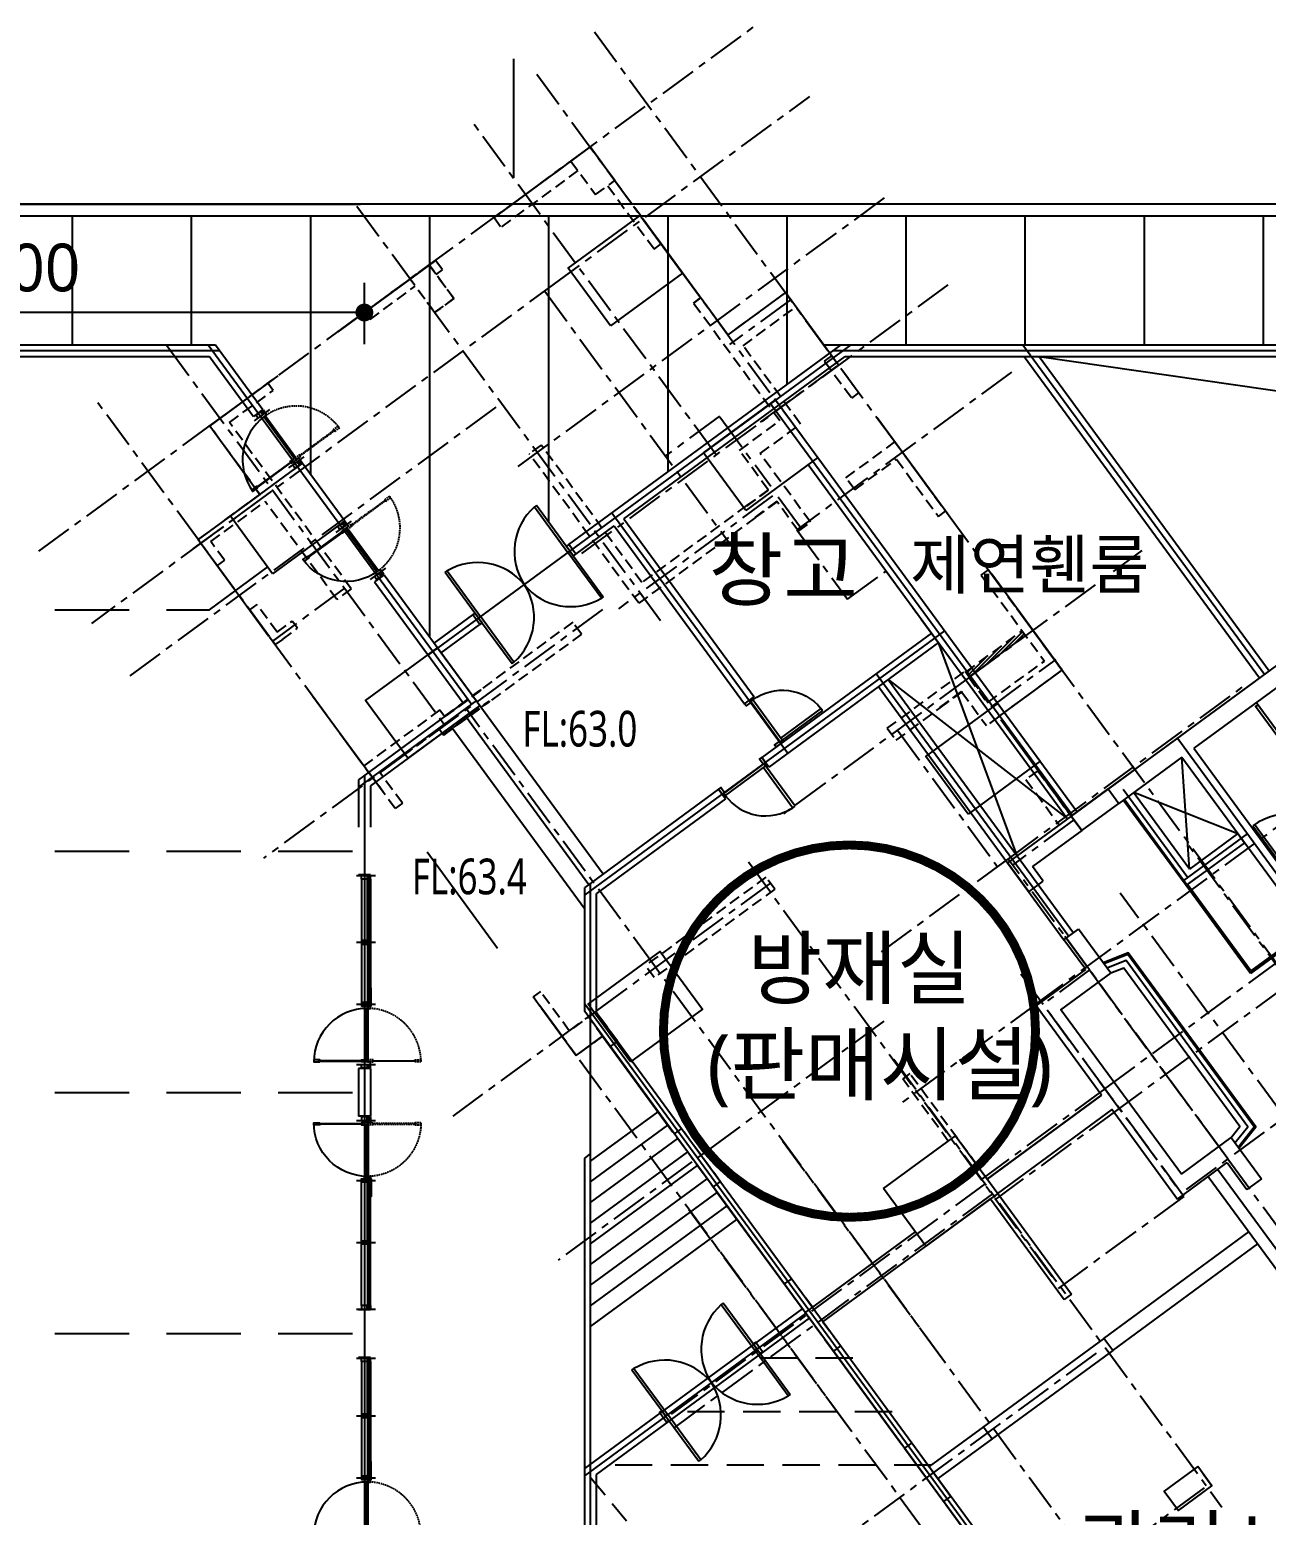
# Model space of a CAD drawing. Header units: millimetres. Extents: x 75184266 to 76346726, y -35077925 to -33679385.
# Drawn here: x 75305364 to 75326131, y -34964810 to -34939875 of the extents above; entities that cross this region are included whole.
import ezdxf
from ezdxf.enums import TextEntityAlignment as Align
from ezdxf.xclip import XClip

# ---------------------------------------------------------------- set-up
doc = ezdxf.new("R2010")
doc.units = ezdxf.units.MM
doc.header["$LTSCALE"] = 50
doc.header["$MEASUREMENT"] = 0
doc.header["$XCLIPFRAME"] = 2
doc.header["$PDMODE"] = 1
doc.header["$PDSIZE"] = -3
for name, pattern in [('CENTER', [2, 1.25, -0.25, 0.25, -0.25]), ('HIDDEN2', [0.1875, 0.125, -0.0625]), ('XR-1F-PLAN$0$CEN', [62, 60, -1, 0, -1]), ('XR-1F-PLAN$0$HIDDEN', [0.375, 0.25, -0.125]), ('XR-지하3층$0$H', [1.3, 0.8, -0.5]), ('XR-지하3층$0$HIDDEN', [0.375, 0.25, -0.125])]:
    doc.linetypes.add(name, pattern=pattern)
doc.layers.get('0').update_dxf_attribs({"linetype": 'CONTINUOUS'})
doc.layers.get('Defpoints').update_dxf_attribs({"color": 51, "linetype": 'CONTINUOUS'})
for name, color, linetype in [('AA-MKXS', 3, 'CONTINUOUS'), ('CEN', 1, 'CENTER'), ('PLAN-ALL-DOOR', 4, 'CONTINUOUS'), ('XR-1F-PLAN$0$A-CEN02', 27, 'XR-1F-PLAN$0$CEN'), ('XR-1F-PLAN$0$A-DOR-FRAME', 7, 'CONTINUOUS'), ('XR-1F-PLAN$0$A-DOR-GL', 142, 'CONTINUOUS'), ('XR-1F-PLAN$0$A-DOR-HID', 9, 'XR-1F-PLAN$0$HIDDEN'), ('XR-1F-PLAN$0$A-DOR-TRACE', 8, 'CONTINUOUS'), ('XR-1F-PLAN$0$A-FRAME', 1, 'CONTINUOUS'), ('XR-1F-PLAN$0$A-HDCP7', 7, 'CONTINUOUS'), ('XR-1F-PLAN$0$A-WIN-ELE8', 8, 'CONTINUOUS'), ('XR-B1$0$00_블럭계획고', 7, 'CONTINUOUS'), ('XR-지하3층$0$1712-PL$0$DOOR', 4, 'CONTINUOUS'), ('XR-지하3층$0$a-door', 6, 'CONTINUOUS'), ('주차관제', 2, 'CONTINUOUS')]:
    doc.layers.add(name, color=color, linetype=linetype)
doc.layers.add('XR-지하3층$0$$-길가장자리선', color=7, linetype='CONTINUOUS', lineweight=0)
doc.layers.add('건축', color=8, linetype='CONTINUOUS', plot=False)
doc.styles.add('HY각헤드라인M', font='')
doc.styles.add('XR-B1$0$HY각헤드라인M', font='')
doc.styles.add('XR-지하3층$0$SIM', font='simplex.shx')
doc.styles.add('XR-지하3층$0$맑은고딕', font='')
doc.styles.get('HY각헤드라인M').set_extended_font_data('Malgun Gothic')
doc.styles.get('XR-B1$0$HY각헤드라인M').set_extended_font_data('Malgun Gothic')
doc.styles.get('XR-지하3층$0$맑은고딕').set_extended_font_data('Malgun Gothic')
doc.dimstyles.new('XR-지하3층$0$NDIM', dxfattribs={"dimtxt": 3, "dimasz": 1, "dimexe": 2, "dimexo": 5, "dimgap": 1, "dimtad": 1, "dimdec": 0, "dimrnd": 0.25, "dimdsep": 46, "dimlunit": 6, "dimtxsty": 'XR-지하3층$0$SIM', "dimblk": 'XR-지하3층$0$DIMDOT', "dimcen": 5, "dimclrd": 2, "dimclre": 2, "dimclrt": 6, "dimadec": 0, "dimazin": 0, "dimtfac": 1, "dimtdec": 0, "dimtix": 1, "dimtmove": 2, "dimatfit": 1, "dimldrblk": 'XR-지하3층$0$DIMDOT', "dimfxl": 1.5, "dimtolj": 1, "dimtzin": 0, "dimarcsym": 0})

# ---------------------------------------------------------------- blocks, each defined once
blk = doc.blocks.new('XR-지하3층$0$DOOR-2000(유리문)')
at = {"layer": 'XR-지하3층$0$a-door'}
for p, q in [((50, 0), (50, 950)), ((50, 950), (90, 950)), ((90, 950), (90, 0)), ((1950, 950), (1910, 950)), ((1910, 950), (1910, 0)), ((1950, 0), (1950, 950)), ((90, 0), (50, 0)), ((50, 0), (50, -950)), ((90, -950), (90, 0)), ((1910, 0), (1950, 0)), ((1910, -950), (1910, 0)), ((1950, 0), (1950, -950)), ((50, -950), (90, -950)), ((1950, -950), (1910, -950))]:
    blk.add_line(p, q, dxfattribs=at)
at = {"layer": 'XR-지하3층$0$a-door', "color": 6}
for points in [[(0, -100), (0, 100), (50, 100), (50, -100)], [(2000, -100), (2000, 100), (1950, 100), (1950, -100)]]:
    blk.add_lwpolyline(points, close=True, dxfattribs=at)
at = {"layer": 'XR-지하3층$0$a-door', "color": 7}
for centre, start, end in [((-2, -49), 2.7862, 84.7498), ((2002, -49), 95.2502, 177.2138), ((-2, 49), 275.2502, 357.2138), ((2002, 49), 182.7862, 264.7498)]:
    blk.add_arc(centre, 1003, start, end, dxfattribs=at)
blk = doc.blocks.new('XR-지하3층$0$1712-PL$0$FSD1000')
at = {"layer": 'XR-지하3층$0$1712-PL$0$DOOR', "color": 9}
for p, q in [((25, -101, 0), (865, -101, 0)), ((40, -146, 0), (850, -146, 0))]:
    blk.add_line(p, q, dxfattribs=at)
at = {"layer": 'XR-지하3층$0$1712-PL$0$DOOR', "elevation": 0}
for points in [[(25, 739), (25, -101), (70, -101), (70, 739)], [(-5, -251), (-5, -101), (25, -101), (25, -146), (40, -146), (40, -251)], [(895, -251), (895, -101), (865, -101), (865, -146), (850, -146), (850, -251)]]:
    blk.add_lwpolyline(points, close=True, dxfattribs=at)
at = {"layer": 'XR-지하3층$0$1712-PL$0$DOOR', "color": 9}
blk.add_arc((25, -101, 0), 840, 360, 86.9291, dxfattribs=at)
blk = doc.blocks.new('XR-지하3층$0$_Dot')
at = {"color": 0, "lineweight": -2}
blk.add_line((-0.5, 0), (-1, 0), dxfattribs=at)
at = {"color": 0, "const_width": 0.5}
blk.add_lwpolyline([(-0.25, 0, 1), (0.25, 0, 1)], format="xyb", close=True, dxfattribs=at)
blk = doc.blocks.new('*D139')
at = {"layer": 'Defpoints', "color": 0, "ltscale": 0.01, "transparency": 16777216}
for p in [(75298184, -34944622), (75298184, -34945354), (75310984, -34945354)]:
    blk.add_point(p, dxfattribs=at)
at = {"layer": '건축', "color": 0, "lineweight": -2, "ltscale": 0.01}
for p, q in [((75298184, -34945154), (75298184, -34944122)), ((75310684, -34944622), (75298484, -34944622))]:
    blk.add_line(p, q, dxfattribs=at)
at = {"layer": '건축', "color": 0, "linetype": 'ByBlock', "lineweight": -2, "ltscale": 0.01}
blk.add_line((75310984, -34945154), (75310984, -34944122), dxfattribs=at)
at = {"layer": '건축', "color": 0, "lineweight": -2, "ltscale": 0.01, "xscale": 300, "yscale": 300, "zscale": 300}
for p, rotation in [((75298184, -34944622), 179.9999073655594), ((75310984, -34944622), 359.9999073655594)]:
    blk.add_blockref('XR-지하3층$0$_Dot', p, dxfattribs=dict(at, rotation=rotation))
at = {"layer": '건축', "color": 6, "ltscale": 0.01, "insert": (75304584, -34943939), "char_height": 800, "attachment_point": 5, "rotation": 359.9999, "style": 'XR-지하3층$0$맑은고딕'}
blk.add_mtext('\\A1;12,800', dxfattribs=at)
blk = doc.blocks.new('XR-지하3층$0$DIMDOT')
blk.add_line((-2, 0), (2, 0))
at = {"color": 3}
for radius in [0.6, 0.28]:
    blk.add_circle((0, 0), radius, dxfattribs=at)
blk = doc.blocks.new('XR-1F-PLAN$0$A$C10B20476')
at = {"layer": 'Defpoints'}
for p, q in [((134, 35), (110, 35)), ((110, 35), (110, 0)), ((134, 35), (134, 0))]:
    blk.add_line(p, q, dxfattribs=at)
at = {"layer": 'XR-1F-PLAN$0$A-CEN02', "linetype": 'Continuous'}
blk.add_line((318, 80), (0, 80), dxfattribs=at)
at = {"layer": 'XR-1F-PLAN$0$A-FRAME'}
for p, q in [((144, 80), (110, 80)), ((110, 56), (144, 56)), ((110, 43), (144, 43)), ((144, 20), (134, 20))]:
    blk.add_line(p, q, dxfattribs=at)
for points in [[(88, 20), (88, 80)], [(110, 35), (110, 80)], [(122, 48), (144, 48), (144, 20), (238, 20), (238, 80), (144, 80), (144, 51), (122, 51), (122, 48)]]:
    blk.add_lwpolyline(points, dxfattribs=at)
blk = doc.blocks.new('XR-1F-PLAN$0$A$C491451C1')
at = {"layer": 'Defpoints'}
for p, q in [((15, 208), (-20, 208)), ((15, 184), (-20, 184)), ((15, 184), (15, 208)), ((45, 208), (45, 184)), ((45, 208), (80, 208)), ((45, 184), (80, 184))]:
    blk.add_line(p, q, dxfattribs=at)
at = {"layer": 'XR-1F-PLAN$0$A-CEN02', "linetype": 'Continuous'}
blk.add_line((30, 0), (30, 318), dxfattribs=at)
at = {"layer": 'XR-1F-PLAN$0$A-FRAME'}
for p, q in [((0, 174), (0, 184)), ((24, 208), (24, 174)), ((37, 208), (37, 174)), ((60, 174), (60, 184))]:
    blk.add_line(p, q, dxfattribs=at)
for points in [[(0, 230), (60, 230)], [(29, 196), (29, 174), (0, 174), (0, 80), (60, 80), (60, 174), (32, 174), (32, 196), (29, 196)], [(15, 208), (45, 208)]]:
    blk.add_lwpolyline(points, dxfattribs=at)
blk = doc.blocks.new('XR-1F-PLAN$0$A$C7F517DA1')
at = {"layer": 'XR-1F-PLAN$0$A-DOR-FRAME', "ltscale": 0.5, "elevation": 0}
for points in [[(50, 1675), (60, 1675), (60, 1690), (75, 1690), (75, 1675), (85, 1675), (85, 1775), (50, 1775)], [(50, 925), (10, 925), (10, 825), (50, 825)], [(990, 925), (950, 925), (950, 825), (990, 825)]]:
    blk.add_lwpolyline(points, close=True, dxfattribs=at)
blk.add_lwpolyline([(50, 875), (50, 975), (60, 975), (60, 960), (75, 960), (75, 975), (85, 975), (85, 875), (50, 875)], dxfattribs=at)
at = {"layer": 'XR-1F-PLAN$0$A-DOR-GL', "elevation": 0}
blk.add_lwpolyline([(62, 962), (72, 962), (72, 1687), (62, 1687)], close=True, dxfattribs=at)
at = {"layer": 'XR-1F-PLAN$0$A-DOR-HID', "ltscale": 2, "elevation": 0}
blk.add_lwpolyline([(50, 875), (50, 775), (60, 775), (60, 790), (75, 790), (75, 775), (85, 775), (85, 875), (50, 875)], dxfattribs=at)
for points in [[(62, 788), (72, 788), (72, 63), (62, 63)], [(50, 75), (60, 75), (60, 60), (75, 60), (75, 75), (85, 75), (85, -25), (50, -25)]]:
    blk.add_lwpolyline(points, close=True, dxfattribs=at)
at = {"layer": 'XR-1F-PLAN$0$A-DOR-HID', "ltscale": 2}
blk.add_arc((50, 875, 0), 900, 270, 0, dxfattribs=at)
at = {"layer": 'XR-1F-PLAN$0$A-DOR-TRACE'}
blk.add_arc((50, 875, 0), 900, 0, 90, dxfattribs=at)
at = {"layer": 'XR-1F-PLAN$0$A-WIN-ELE8'}
for p, q in [((85, 890, 0), (950, 890, 0)), ((85, 860, 0), (950, 860, 0))]:
    blk.add_line(p, q, dxfattribs=at)
blk = doc.blocks.new('Showwindow-8.1')
at = {"layer": 'AA-MKXS', "ltscale": 0.5}
for p, q in [((-3650, -150, 0), (-3650, 50, 0)), ((-400, -150), (-400, 50)), ((-400, 50), (400, 50, 0)), ((400, -150, 0), (400, 50, 0)), ((3650, -150, 0), (3650, 50, 0)), ((-410, -150, 0), (-410, -128, 0)), ((-400, -150), (400, -150, 0))]:
    blk.add_line(p, q, dxfattribs=at)
at = {"layer": 'XR-1F-PLAN$0$A-DOR-GL'}
for points in [[(-3595, -104), (-3595, -128), (-2535, -128), (-2535, -104)], [(-1495, -104), (-1495, -128), (-2505, -128), (-2505, -104)], [(1495, -104), (1495, -128), (2505, -128), (2505, -104)], [(3595, -104), (3595, -128), (2535, -128), (2535, -104)]]:
    blk.add_lwpolyline(points, close=True, dxfattribs=at)
at = {"layer": 'XR-1F-PLAN$0$A-FRAME'}
for p, q in [((-3640, -150, 0), (-3640, -128, 0)), ((-3580, -150, 0), (-3580, -128, 0)), ((-2550, -150, 0), (-2550, -128, 0)), ((-2490, -150, 0), (-2490, -128, 0)), ((-470, -150, 0), (-470, -128, 0)), ((410, -150, 0), (410, -128, 0)), ((470, -150, 0), (470, -128, 0)), ((2490, -150, 0), (2490, -128, 0)), ((2550, -150, 0), (2550, -128, 0)), ((3580, -150, 0), (3580, -128, 0)), ((3640, -150, 0), (3640, -128, 0))]:
    blk.add_line(p, q, dxfattribs=at)
at = {"layer": 'XR-1F-PLAN$0$A-HDCP7'}
for points in [[(-1750, -150), (-1450, -150), (-1450, -165), (-1750, -165)], [(1750, -150), (1450, -150), (1450, -165), (1750, -165)]]:
    blk.add_lwpolyline(points, close=True, dxfattribs=at)
at = {"layer": 'XR-1F-PLAN$0$A-WIN-ELE8'}
for p, q in [((-3580, 0, 0), (-2550, 0)), ((-3580, -150, 0), (-1510, -150)), ((-2490, 0), (-1510, 0)), ((2490, 0), (1510, 0)), ((3580, -150, 0), (1510, -150)), ((3580, 0, 0), (2550, 0))]:
    blk.add_line(p, q, dxfattribs=at)
at = {"layer": 'XR-1F-PLAN$0$A-DOR-FRAME', "ltscale": 600, "extrusion": (0, 0, -1), "zscale": -1}
blk.add_blockref('XR-1F-PLAN$0$A$C7F517DA1', (460, -975, 0), dxfattribs=at)
at = {"layer": 'XR-1F-PLAN$0$A-DOR-FRAME', "ltscale": 600, "extrusion": (0, 0, -1), "xscale": -1, "zscale": -1}
blk.add_blockref('XR-1F-PLAN$0$A$C7F517DA1', (-460, -975, 0), dxfattribs=at)
at = {"layer": 'XR-1F-PLAN$0$A-FRAME', "rotation": 90}
blk.add_blockref('XR-1F-PLAN$0$A$C10B20476', (-3560, -238, 0), dxfattribs=at)
at = {"layer": 'XR-1F-PLAN$0$A-FRAME', "ltscale": 0.5, "extrusion": (0, 0, -1), "zscale": -1, "rotation": 180}
for p in [(2550, 80), (1510, 80)]:
    blk.add_blockref('XR-1F-PLAN$0$A$C491451C1', p, dxfattribs=at)
at = {"layer": 'XR-1F-PLAN$0$A-FRAME', "extrusion": (0, 0, -1), "xscale": -1, "zscale": -1, "rotation": 270}
blk.add_blockref('XR-1F-PLAN$0$A$C10B20476', (390, -238), dxfattribs=at)
at = {"layer": 'XR-1F-PLAN$0$A-FRAME', "extrusion": (0, 0, -1), "zscale": -1, "rotation": 90}
blk.add_blockref('XR-1F-PLAN$0$A$C10B20476', (-390, -238), dxfattribs=at)
at = {"layer": 'XR-1F-PLAN$0$A-FRAME', "ltscale": 0.5, "extrusion": (0, 0, -1), "xscale": -1, "zscale": -1, "rotation": 180}
for p in [(-1510, 80), (-2550, 80)]:
    blk.add_blockref('XR-1F-PLAN$0$A$C491451C1', p, dxfattribs=at)
at = {"layer": 'XR-1F-PLAN$0$A-FRAME', "xscale": -1, "rotation": 270}
blk.add_blockref('XR-1F-PLAN$0$A$C10B20476', (3560, -238, 0), dxfattribs=at)
blk = doc.blocks.new('A$C23DD746A')
at = {"layer": 'AA-MKXS', "ltscale": 0.5}
for p, q in [((10, 950, 0), (10, 750, 0)), ((20, 950), (20, 928)), ((1084, 950), (1084, 928)), ((1130, 950, 0), (1130, 750, 0))]:
    blk.add_line(p, q, dxfattribs=at)
at = {"layer": 'XR-1F-PLAN$0$A-FRAME'}
for p, q in [((80, 950), (80, 928)), ((1024, 950), (1024, 928))]:
    blk.add_line(p, q, dxfattribs=at)
at = {"layer": 'XR-1F-PLAN$0$A-DOR-FRAME', "ltscale": 600, "extrusion": (0, 0, -1), "zscale": -1, "rotation": 180}
blk.add_blockref('XR-1F-PLAN$0$A$C7F517DA1', (-70, 1775, 0), dxfattribs=at)
at = {"layer": 'XR-1F-PLAN$0$A-FRAME', "extrusion": (0, 0, -1), "xscale": -1, "zscale": -1, "rotation": 90}
blk.add_blockref('XR-1F-PLAN$0$A$C10B20476', (0, 1038, 0), dxfattribs=at)
at = {"layer": 'XR-1F-PLAN$0$A-FRAME', "extrusion": (0, 0, -1), "zscale": -1, "rotation": 270}
blk.add_blockref('XR-1F-PLAN$0$A$C10B20476', (-1140, 1038, 0), dxfattribs=at)
blk = doc.blocks.new('SW-7.8-Center')
at = {"layer": 'AA-MKXS', "ltscale": 0.5}
for p, q in [((-200, 3500, 0), (0, 3500, 0)), ((-200, 410, 0), (-178, 410, 0)), ((-200, 400, 0), (0, 400, 0)), ((-200, 400, 0), (-200, -400, 0)), ((0, 400, 0), (0, -400, 0)), ((-200, -400, 0), (0, -400, 0)), ((-200, -3500, 0), (0, -3500, 0))]:
    blk.add_line(p, q, dxfattribs=at)
at = {"layer": 'XR-1F-PLAN$0$A-DOR-GL', "elevation": 0}
for points in [[(-154, 3445), (-178, 3445), (-178, 2535), (-154, 2535)], [(-154, 1495), (-178, 1495), (-178, 2505), (-154, 2505)], [(-154, -1495), (-178, -1495), (-178, -2505), (-154, -2505)], [(-154, -3445), (-178, -3445), (-178, -2535), (-154, -2535)]]:
    blk.add_lwpolyline(points, close=True, dxfattribs=at)
at = {"layer": 'XR-1F-PLAN$0$A-FRAME'}
for p, q in [((-200, 3490, 0), (-178, 3490, 0)), ((-200, 3430, 0), (-178, 3430, 0)), ((-200, 2550, 0), (-178, 2550, 0)), ((-200, 2490, 0), (-178, 2490, 0)), ((-200, 470, 0), (-178, 470, 0)), ((-200, -410, 0), (-178, -410, 0)), ((-200, -470, 0), (-178, -470, 0)), ((-200, -2490, 0), (-178, -2490, 0)), ((-200, -2550, 0), (-178, -2550, 0)), ((-200, -3430, 0), (-178, -3430, 0)), ((-200, -3490, 0), (-178, -3490, 0))]:
    blk.add_line(p, q, dxfattribs=at)
at = {"layer": 'XR-1F-PLAN$0$A-HDCP7', "elevation": 0}
for points in [[(-200, 1750), (-200, 1450), (-215, 1450), (-215, 1750)], [(-200, -1750), (-200, -1450), (-215, -1450), (-215, -1750)]]:
    blk.add_lwpolyline(points, close=True, dxfattribs=at)
at = {"layer": 'XR-1F-PLAN$0$A-WIN-ELE8'}
for p, q in [((-200, 3430, 0), (-200, 1510, 0)), ((-50, 3430, 0), (-50, 2550, 0)), ((-50, 2490, 0), (-50, 1510, 0)), ((-200, -3430, 0), (-200, -1510, 0)), ((-50, -2490, 0), (-50, -1510, 0)), ((-50, -3430, 0), (-50, -2550, 0))]:
    blk.add_line(p, q, dxfattribs=at)
at = {"layer": 'XR-1F-PLAN$0$A-DOR-FRAME', "ltscale": 600, "extrusion": (0, 0, -1), "zscale": -1, "rotation": 90}
blk.add_blockref('XR-1F-PLAN$0$A$C7F517DA1', (1025, 460, 0), dxfattribs=at)
at = {"layer": 'XR-1F-PLAN$0$A-DOR-FRAME', "ltscale": 600, "extrusion": (0, 0, -1), "xscale": -1, "zscale": -1, "rotation": 90}
blk.add_blockref('XR-1F-PLAN$0$A$C7F517DA1', (1025, -460, 0), dxfattribs=at)
at = {"layer": 'XR-1F-PLAN$0$A-FRAME'}
blk.add_blockref('XR-1F-PLAN$0$A$C10B20476', (-288, 3410, 0), dxfattribs=at)
at = {"layer": 'XR-1F-PLAN$0$A-FRAME', "ltscale": 0.5, "extrusion": (0, 0, -1), "zscale": -1, "rotation": 270}
for p in [(-30, 2550, 0), (-30, 1510, 0)]:
    blk.add_blockref('XR-1F-PLAN$0$A$C491451C1', p, dxfattribs=at)
at = {"layer": 'XR-1F-PLAN$0$A-FRAME', "extrusion": (0, 0, -1), "xscale": -1, "zscale": -1}
blk.add_blockref('XR-1F-PLAN$0$A$C10B20476', (288, 390, 0), dxfattribs=at)
at = {"layer": 'XR-1F-PLAN$0$A-FRAME', "extrusion": (0, 0, -1), "zscale": -1, "rotation": 180}
blk.add_blockref('XR-1F-PLAN$0$A$C10B20476', (288, -390, 0), dxfattribs=at)
at = {"layer": 'XR-1F-PLAN$0$A-FRAME', "ltscale": 0.5, "extrusion": (0, 0, -1), "xscale": -1, "zscale": -1, "rotation": 270}
for p in [(-30, -1510, 0), (-30, -2550, 0)]:
    blk.add_blockref('XR-1F-PLAN$0$A$C491451C1', p, dxfattribs=at)
at = {"layer": 'XR-1F-PLAN$0$A-FRAME', "xscale": -1, "rotation": 180}
blk.add_blockref('XR-1F-PLAN$0$A$C10B20476', (-288, -3410, 0), dxfattribs=at)
blk = doc.blocks.new('11111111')
at = {"layer": 'XR-B1$0$00_블럭계획고', "color": 3, "style": 'XR-B1$0$HY각헤드라인M', "width": 0.75}
for s, p in [('FL:63.0', (76818624, -34323509)), ('FL:63.4', (76816768, -34325989))]:
    blk.add_text(s, height=600, rotation=0, dxfattribs=at).set_placement(p)
blk = doc.blocks.new('XR-지하3층$0$A$C723B38EE')
at = {"layer": 'XR-지하3층$0$$-길가장자리선', "color": 8}
blk.add_lwpolyline([(184.199, 244.949), (195.044, 244.949)], dxfattribs=at)
blk = doc.blocks.new('A$C5C415861-flat-1')
at = {"layer": 'PLAN-ALL-DOOR', "ltscale": 10}
for p, q in [((-546, 1036), (-546, -4)), ((-511, -4), (-511, 1036)), ((-576, -4), (-576, -104)), ((-546, -4), (-576, -4)), ((-576, -104), (-551, -104)), ((-551, -104), (-531, -74)), ((-546, -46), (-546, -4)), ((-531, -46), (-546, -46)), ((-531, -74), (-531, -46)), ((479, -74), (479, -46)), ((479, -46), (494, -46)), ((499, -104), (479, -74)), ((494, -46), (494, -4)), ((494, -4), (524, -4)), ((524, -104), (499, -104)), ((524, -4), (524, -104))]:
    blk.add_line(p, q, dxfattribs=at)
at = {"layer": 'PLAN-ALL-DOOR', "color": 8}
for p, q in [((499, -104), (-551, -104)), ((479, -46), (-531, -46)), ((494, -4), (-511, -4))]:
    blk.add_line(p, q, dxfattribs=at)
at = {"layer": 'PLAN-ALL-DOOR'}
blk.add_line((-546, -4), (-511, -4), dxfattribs=at)
at = {"layer": 'PLAN-ALL-DOOR', "color": 8, "ltscale": 10}
blk.add_arc((-546, -4), 1040, 0, 90, dxfattribs=at)

msp = doc.modelspace()

# ---------------------------------------------------------------- hatches: boundary and pattern name
at = {"layer": '건축', "linetype": 'HIDDEN2', "ltscale": 30}
h = msp.add_hatch(dxfattribs=at)
h.set_pattern_fill('ANSI31', color=256, scale=350, style=0)
h.set_pattern_definition([(45, (4164983.498, -747203.916), (-30.935921677, 30.935921677), [])])
h.paths.add_polyline_path([(75322030.9, -34949964.1), (75322090, -34950044.8), (75321142.4, -34950739.5), (75321083.3, -34950658.9)])

# ---------------------------------------------------------------- linework, layer by layer
at = {"layer": 'CEN', "ltscale": 10}
for p, q in [((75321854.6, -34945623.3), (75318246.1, -34948268.9)), ((75318246.1, -34948268.9), (75319100.5, -34949434.2)), ((75319100.5, -34949434.2), (75319745.7, -34948961.2)), ((75319745.7, -34948961.2), (75321084.9, -34950787.9)), ((75322901.4, -34953138.8), (75321869.1, -34953895.6)), ((75319670.1, -34955352.8), (75321795.2, -34953794.8)), ((75323161, -34955657.8), (75321795.2, -34953794.8)), ((75329306.9, -34962045), (75323677.5, -34954366.5)), ((75323161, -34955657.8), (75322378.7, -34956231.3)), ((75323419.4, -34957650.7), (75322337.4, -34956174.8)), ((75329319, -34956016.1), (75324702.4, -34959400.7)), ((75319709.5, -34956514.3), (75314238, -34960525.6)), ((75323419.4, -34957650.7), (75321358.8, -34959161.4)), ((75323661.8, -34957981.3), (75321593.2, -34959497.9)), ((75325484.7, -34958827.2), (75326832.8, -34960666)), ((75321417.9, -34959242), (75316136, -34963114.4)), ((75321534.1, -34959417.3), (75316159.4, -34963357.7))]:
    msp.add_line(p, q, dxfattribs=at)
for points in [[(75305516.9, -34948630.1), (75317576.8, -34939788.4)], [(75314846.2, -34939910.6), (75327497.5, -34957166.8)], [(75313878.4, -34940620.1), (75318340.1, -34946705.8)], [(75314093.1, -34944202.5), (75318463.7, -34940998.2)], [(75316890.7, -34947012), (75312789.7, -34941418.3)], [(75319711.3, -34942699.8), (75313481.7, -34947267)], [(75310858.2, -34942834.4), (75315958.4, -34949791.1)], [(75308117.1, -34948583.7), (75314153.6, -34944158.1)], [(75320781.5, -34944159.6), (75314551.8, -34948726.8)], [(75314012.4, -34944261.6), (75317329.4, -34948785.9)], [(75318143.1, -34944407.5), (75317114.8, -34945161.4)], [(75307664.5, -34945175.8), (75312336.1, -34951547.8)], [(75309391, -34950067.7), (75306454.8, -34946062.7)], [(75307048.3, -34950718.9), (75313225.4, -34946190.1)], [(75316947.8, -34946362.6), (75316040.5, -34947027.8)], [(75316953.7, -34946370.7), (75317808, -34947536.1)], [(75317836.2, -34947701.4), (75315249.4, -34949597.9)], [(75318302.6, -34948227.5), (75317888.7, -34947662.9)], [(75309213.9, -34947779.6), (75306403.8, -34949839.8)], [(75321145.4, -34950743.5), (75324048.2, -34948615.3)], [(75310651, -34949249.3), (75309441.3, -34950136.2)], [(75314981.8, -34949608.1), (75309292.1, -34953779.5)], [(75309391, -34950067.7), (75311145.6, -34952461)], [(75321511.9, -34951243.6), (75322600.7, -34950445.4)], [(75321145.4, -34950743.5), (75317989.1, -34953057.6)], [(75321795.2, -34953794.8), (75325730.3, -34950909.8)], [(75315874.1, -34955612.5), (75312699, -34951281.7)], [(75319935.6, -34951630.4), (75321617.8, -34953924.9)], [(75322216.4, -34956263.5), (75327054.8, -34952716.3)], [(75330669.6, -34961535.8), (75324806.6, -34953538.7)], [(75322533.6, -34960806), (75317427.4, -34953841.3)], [(75321537.1, -34953984), (75321795.2, -34953794.8)], [(75317809.6, -34954193.5), (75312467.2, -34958110.2)], [(75323419.4, -34957650.7), (75328136.8, -34954192.1)], [(75323540.8, -34958070), (75328278.4, -34954596.7)], [(75325484.7, -34958827.2), (75322725.9, -34955064.2)], [(75320678.7, -34962166), (75315874.1, -34955612.5)], [(75324743.8, -34959457.2), (75321943.6, -34955637.7)], [(75323161, -34955657.8), (75325396.6, -34958707.1)], [(75319106.1, -34963318.9), (75313819.6, -34956108.2)], [(75322337.4, -34956174.8), (75320014.8, -34957877.6)], [(75319549.6, -34962993.7), (75314745, -34956440.3)], [(75319875, -34957154.3), (75325386.1, -34964671.5)], [(75323330.7, -34957529.7), (75324614.3, -34959280.6)], [(75318008, -34958523.1), (75323232.4, -34965649.1)], [(75318387.2, -34961408.2), (75316878.9, -34959350.8)], [(75324743.8, -34959457.2), (75322634.9, -34961003.3)], [(75316435.3, -34959676), (75329086.6, -34976932.3)], [(75323276.1, -34962089.4), (75318042.5, -34965926.3)], [(75325088.6, -34964350.2), (75319754.2, -34968261.1)]]:
    msp.add_lwpolyline(points, dxfattribs=at)
at = {"layer": 'CEN', "ltscale": 10, "elevation": 0}
msp.add_lwpolyline([(75317636.7, -34946465.1), (75318927, -34945519.1)], dxfattribs=at)
at = {"layer": '건축', "linetype": 'XR-지하3층$0$H', "ltscale": 50}
msp.add_line((75313487.1, -34914361.8, 0), (75313487.1, -34942805.4, 0), dxfattribs=at)
at = {"layer": '건축', "linetype": 'HIDDEN2', "ltscale": 30}
for p, q in [((75314774.8, -34941842.7), (75313161.8, -34943025.3, 0)), ((75315969.1, -34943471.8, 0), (75314774.8, -34941842.7)), ((75314570.4, -34942240.5, 0), (75313280.1, -34943186.6, 0)), ((75315848.2, -34943560.5, 0), (75315067.7, -34942496, 0)), ((75313161.8, -34943025.3, 0), (75313280.1, -34943186.6, 0)), ((75315848.2, -34943560.5, 0), (75315969.1, -34943471.8, 0)), ((75312487, -34944388), (75312073.1, -34943823.5)), ((75312164.4, -34944624.5), (75311750.5, -34944060)), ((75316631.3, -34944375.1, 0), (75316510.4, -34944463.8, 0)), ((75318054.4, -34944286.5), (75318231.8, -34944528.5)), ((75311081.1, -34944736.7), (75310992.4, -34944615.8)), ((75311081.1, -34944736.7), (75310992.4, -34944615.8)), ((75318713.9, -34945439.8), (75318834.9, -34945351.1)), ((75318713.9, -34945439.8), (75318834.9, -34945351.1)), ((75318713.9, -34945439.8), (75318834.9, -34945351.1)), ((75318713.9, -34945439.8), (75318844, -34945617.2)), ((75318834.9, -34945351.1), (75319290.1, -34945972.1)), ((75309452, -34945931.1), (75309363.3, -34945810.1)), ((75310763.9, -34949259.6), (75308718.1, -34946469.1)), ((75309230, -34947674.8), (75308387.5, -34946525.5)), ((75315591.5, -34949502.1), (75313752.7, -34946993.9)), ((75315645.3, -34949152.6), (75313954.3, -34946846.1)), ((75317766.4, -34947597.6), (75317281.5, -34946936.3)), ((75318476.5, -34948143.4), (75317631, -34946990.1)), ((75319772.3, -34946883.4), (75319893.2, -34946794.7)), ((75319893.2, -34946794.7), (75320744.6, -34947956)), ((75310521.9, -34949436.9), (75309318.7, -34947795.7)), ((75317403.5, -34947863.7), (75315645.3, -34949152.6)), ((75318274.9, -34948291.2), (75317914.2, -34947799.2)), ((75320623.7, -34948044.7), (75320744.6, -34947956)), ((75320623.7, -34948044.7), (75320744.6, -34947956)), ((75317551.3, -34948065.3), (75315591.5, -34949502.1)), ((75308634, -34948781.4), (75308403.4, -34948466.8)), ((75308634, -34948781.4), (75308513, -34948870)), ((75321345, -34949028.6), (75321466, -34948939.9)), ((75321345, -34949028.6), (75321466, -34948939.9)), ((75321466, -34948939.9), (75322701.7, -34950625.5)), ((75309177.9, -34949523.3), (75309056.9, -34949612)), ((75309517.9, -34949987), (75309177.9, -34949523.3)), ((75309860.6, -34949921.8), (75309771.9, -34949800.8)), ((75309860.6, -34949921.8), (75309771.9, -34949800.8)), ((75314484, -34949818), (75312935.6, -34950953.3)), ((75314631.8, -34950019.7), (75314484, -34949818)), ((75309485.6, -34950196.7, 0), (75309435.4, -34950128.2, 0)), ((75314631.8, -34950019.7), (75313083.4, -34951154.9)), ((75321017.6, -34950992.2), (75321431.5, -34951556.7)), ((75312253.9, -34951291.9), (75310975.6, -34952229)), ((75321633.1, -34951408.9), (75321633.1, -34951408.9)), ((75321633.1, -34951408.9), (75321633.1, -34951408.9)), ((75312240.4, -34951611.7), (75311244.4, -34952342)), ((75311501.8, -34952946.8), (75310975.6, -34952229)), ((75311622.8, -34952858.1), (75311244.4, -34952342)), ((75322295.4, -34952312.1), (75322093.7, -34952460)), ((75322093.7, -34952460), (75322652.5, -34953222.1)), ((75311622.8, -34952858.1), (75311501.8, -34952946.8)), ((75317727.7, -34954098.6), (75315703.4, -34955582.6)), ((75317875.5, -34954300.2), (75317727.7, -34954098.6)), ((75317875.5, -34954300.2), (75315851.2, -34955784.3)), ((75313940.6, -34956019.5), (75313819.6, -34956108.2)), ((75314540.9, -34957092.1), (75313819.6, -34956108.2)), ((75314425.4, -34956680.8), (75313940.6, -34956019.5)), ((75314869, -34956355.6), (75314425.4, -34956680.8)), ((75315232.6, -34956851.6), (75314869, -34956355.6)), ((75314984.5, -34956766.9), (75314540.9, -34957092.1)), ((75315111.6, -34956940.3), (75314984.5, -34956766.9)), ((75315232.6, -34956851.6), (75315111.6, -34956940.3)), ((75320145.9, -34957397.1), (75320025, -34957485.8)), ((75321443.8, -34959167.3), (75320145.9, -34957397.1)), ((75320790.5, -34958529.9), (75320025, -34957485.8)), ((75316308.7, -34958319.4), (75316187.7, -34958408.1)), ((75316841.1, -34959299.2), (75316187.7, -34958408.1)), ((75316962, -34959210.5), (75316308.7, -34958319.4)), ((75316962, -34959210.5), (75316841.1, -34959299.2)), ((75318156.4, -34960839.6), (75318035.4, -34960928.3)), ((75318387.2, -34961408.2), (75318035.4, -34960928.3)), ((75318508.2, -34961319.5), (75318156.4, -34960839.6)), ((75318387.2, -34961408.2), (75318860.2, -34962053.4)), ((75318685.6, -34961561.4), (75318981.2, -34961964.7)), ((75318981.2, -34961964.7), (75318860.2, -34962053.4))]:
    msp.add_line(p, q, dxfattribs=at)
at = {"layer": '건축', "ltscale": 3}
for p, q in [((75327180.9, -34942805.4, 0), (75300083.7, -34942805.4)), ((75327180.9, -34943005.4), (75300083.7, -34943005.4)), ((75306083.7, -34945170.9), (75306083.7, -34943005.4)), ((75308083.7, -34945170.9), (75308083.7, -34943005.4)), ((75310083.7, -34947342.4), (75310083.7, -34943005.4)), ((75312083.7, -34950070.4), (75312083.7, -34943005.4)), ((75314083.7, -34948147.3), (75314083.7, -34943005.4)), ((75316083.7, -34947293.7), (75316083.7, -34943005.4)), ((75318083.7, -34945827.4), (75318083.7, -34943005.4)), ((75320083.7, -34945170.9), (75320083.7, -34943005.4)), ((75322083.7, -34945170.9), (75322083.7, -34943005.4)), ((75324083.7, -34945170.9), (75324083.7, -34943005.4)), ((75326083.7, -34945170.9), (75326083.7, -34943005.4))]:
    msp.add_line(p, q, dxfattribs=at)
at = {"layer": '건축', "ltscale": 0.5}
for p, q in [((75298884.3, -34945161.8), (75308485, -34945161.8)), ((75308361, -34945161.8), (75312786.9, -34951198.7)), ((75308485, -34945161.8), (75309281.5, -34946248.3)), ((75312055.9, -34950370.7), (75319160.6, -34945161.9)), ((75314416.2, -34948516.2), (75318991.5, -34945161.9)), ((75318696.2, -34945161.9), (75335370.9, -34945161.9)), ((75322044.1, -34945161.9), (75326100.2, -34950694.4)), ((75298084.3, -34945261.8), (75308558.3, -34945261.8)), ((75298884.3, -34945361.8), (75308383.7, -34945361.8)), ((75308383.7, -34945361.8), (75309120.2, -34946366.5)), ((75315340.9, -34948086.3), (75319056.9, -34945361.9)), ((75318855.1, -34945261.9), (75335444.2, -34945261.9)), ((75319056.9, -34945361.9), (75335269.5, -34945361.9)), ((75322066.7, -34945361.9), (75326019.5, -34950753.6)), ((75322314.7, -34945361.9), (75326180.8, -34950635.3)), ((75322314.7, -34945361.9), (75336800.3, -34947449.9)), ((75323617.4, -34945561.8), (75323617.4, -34945561.8)), ((75317807.1, -34946148), (75322874.3, -34953059.5)), ((75318436, -34947174.9), (75322793.6, -34953118.6)), ((75318597.3, -34947056.6), (75322954.9, -34953000.4)), ((75315142, -34947984.1), (75318098.3, -34952016.5)), ((75314534.4, -34948677.5), (75315179.6, -34948204.5)), ((75315179.6, -34948204.5), (75317367.3, -34951188.5)), ((75315340.9, -34948086.3), (75317528.6, -34951070.2)), ((75314534.4, -34948677.5), (75314416.2, -34948516.2)), ((75311154.2, -34949140.8), (75312644.2, -34951173.1)), ((75311315.5, -34949022.5), (75312867.6, -34951139.5)), ((75312158, -34950171.8), (75312803.2, -34949698.8)), ((75312921.5, -34949860.1), (75312803.2, -34949698.8)), ((75312276.3, -34950333.1), (75312921.5, -34949860.1)), ((75320728.8, -34949964), (75314683.8, -34954395.8)), ((75320508.4, -34950001.6), (75317657.5, -34952091.7)), ((75320626.6, -34950162.9), (75317775.7, -34952253)), ((75321946.8, -34953739.4), (75320626.6, -34950162.9)), ((75319580.9, -34950681.5), (75322814, -34955091.4)), ((75319779.8, -34950783.7), (75322793.6, -34953118.6)), ((75312864.6, -34951135.5), (75310884.3, -34952587.4)), ((75312644.2, -34951173.1), (75310884.3, -34952463.4)), ((75312923.7, -34951216.2), (75311084.3, -34952564.7)), ((75317367.2, -34951188.6), (75317528.6, -34951070.2)), ((75310884.3, -34952463.4), (75310884.3, -34953261.8)), ((75310984.3, -34952390.1), (75310984.2, -34999761.8)), ((75311084.3, -34952564.7), (75311084.3, -34953261.8)), ((75316931.6, -34952623.8), (75314683.8, -34954271.8)), ((75322854.1, -34953074.3), (75323475.1, -34952619)), ((75317049.9, -34952785.1), (75314883.8, -34954373.2)), ((75323031.5, -34953316.2), (75323652.5, -34952860.9)), ((75314783.7, -34982361.9), (75314783.8, -34954198.5)), ((75314683.8, -34956356.7), (75314683.8, -34954271.9)), ((75314883.8, -34956375.8), (75314883.8, -34954373.2)), ((75321714.4, -34965819.6), (75314683.8, -34956229.9)), ((75321653.9, -34965864), (75314683.8, -34956356.7)), ((75321774.9, -34965775.3), (75314883.8, -34956375.8)), ((75319701.8, -34959328.1), (75320911.5, -34958441.2)), ((75319701.8, -34959328.1), (75320911.5, -34958441.2)), ((75320911.5, -34958441.2), (75321621, -34959409)), ((75320911.5, -34958441.2), (75321621, -34959409)), ((75320411.3, -34960295.9), (75319701.8, -34959328.1)), ((75320411.3, -34960295.9), (75319701.8, -34959328.1)), ((75321621, -34959409), (75320411.3, -34960295.9)), ((75321621, -34959409), (75320411.3, -34960295.9)), ((75314683.8, -34964147.3), (75318398.6, -34961423.7))]:
    msp.add_line(p, q, dxfattribs=at)
at = {"layer": '건축', "linetype": 'XR-지하3층$0$HIDDEN', "ltscale": 100}
for p, q in [((75308380.7, -34949611.8), (75309360.8, -34948893.3)), ((75298284.3, -34949611.8), (75308380.7, -34949611.8)), ((75298284.3, -34953661.8), (75310884.3, -34953661.8)), ((75298284.3, -34957711.8), (75310884.3, -34957711.8)), ((75298284.2, -34961761.8), (75310884.2, -34961761.8))]:
    msp.add_line(p, q, dxfattribs=at)
at = {"layer": '건축'}
for p, q in [((75328543.8, -34948902.9), (75323475.1, -34952619)), ((75328479.2, -34949322.2), (75324914.6, -34951935.6)), ((75312923.7, -34951216.2), (75314996.1, -34954042.9)), ((75312681.8, -34951393.5), (75314754.2, -34954220.2)), ((75312439.8, -34951570.9), (75314683.8, -34954631.6)), ((75324914.6, -34951935.6), (75327049.1, -34954847)), ((75324713, -34952083.4), (75323652.5, -34952860.9)), ((75324713, -34952083.4), (75326847.5, -34954994.8)), ((75324840, -34953964.9), (75324713, -34952083.4)), ((75323905.7, -34952675.3), (75325654.6, -34953367.7)), ((75322854.1, -34953074.3), (75321785.5, -34953857.7)), ((75323031.5, -34953316.2), (75322204.9, -34953922.3)), ((75325654.6, -34953367.7), (75324840, -34953964.9)), ((75325766.9, -34953521), (75324799.2, -34954230.5)), ((75322142.1, -34954344.1), (75321785.5, -34953857.7)), ((75322384.1, -34954166.7), (75322204.9, -34953922.3)), ((75323517.5, -34955712.6), (75322975.3, -34954973.2)), ((75326939.4, -34954908.8), (75325866.8, -34955695.2)), ((75326829.7, -34954970.6), (75325870, -34955674.2)), ((75323098.1, -34955648.1), (75322733.4, -34955150.6)), ((75326847.5, -34954994.8), (75325863.6, -34955716.1)), ((75323363.2, -34957760.1), (75321443.8, -34959167.3)), ((75314783.8, -34958866.1), (75315915.3, -34958036.5)), ((75314783.8, -34959213.3), (75316080.9, -34958262.4)), ((75314783.8, -34959560.5), (75316246.4, -34958488.2)), ((75314783.8, -34959907.7), (75316412, -34958714)), ((75314683.8, -34958815.5), (75314783.8, -34958742.1)), ((75314683.8, -34964023.3), (75314683.8, -34958815.5)), ((75314783.8, -34964023.3), (75314783.8, -34958742.1)), ((75314783.8, -34960254.9), (75316577.5, -34958939.8)), ((75325475, -34958890.1), (75325806.1, -34959341.7)), ((75314783.8, -34960602.1), (75316743.1, -34959165.6)), ((75314783.8, -34960949.3), (75316908.6, -34959391.4)), ((75321621.1, -34959409.2), (75322859.8, -34961098.8)), ((75314783.8, -34961296.5), (75317074.2, -34959617.2)), ((75321500.2, -34959497.9), (75322738.9, -34961187.5)), ((75314783.8, -34961643.6), (75317239.7, -34959843.1)), ((75320234, -34960054.2), (75318387.2, -34961408.2)), ((75322859.8, -34961098.8), (75322738.9, -34961187.5)), ((75318564.6, -34961650.1), (75318387.2, -34961408.2)), ((75323403.8, -34961840.8), (75321363.4, -34963336.7)), ((75323551.6, -34962042.4), (75321511.2, -34963538.3)), ((75320175.5, -34963593.8), (75320054.6, -34963682.4)), ((75320054.6, -34963682.4), (75320832.1, -34964743)), ((75320175.5, -34963593.8), (75320834.8, -34964493)), ((75325071.2, -34964115), (75325219, -34964316.6)), ((75320713.8, -34964581.7), (75320834.8, -34964493))]:
    msp.add_line(p, q, dxfattribs=at)
at = {"layer": '건축', "ltscale": 100}
for p, q in [((75319618.5, -34950901.9), (75322733.4, -34955150.6)), ((75319779.8, -34950783.7), (75322894.7, -34955032.3)), ((75317775.8, -34952253.1), (75317657.6, -34952091.8)), ((75317049.9, -34952785.1), (75316931.6, -34952623.8)), ((75314883.8, -34956629.5), (75315326.2, -34957233)), ((75325156.5, -34959123.7), (75330327.1, -34966176.3)), ((75325317.8, -34959005.4), (75328087.8, -34962783.8)), ((75323403.8, -34961840.8), (75325839.4, -34960055.1)), ((75323551.6, -34962042.4), (75325987.2, -34960256.8)), ((75314683.8, -34964023.3), (75318339.5, -34961343.1)), ((75314883.8, -34964124.6), (75318457.8, -34961504.4)), ((75321379.5, -34963324.8), (75320468.2, -34963993)), ((75321527.4, -34963526.5), (75320616, -34964194.6)), ((75314683.8, -34974121.6), (75314683.8, -34964023.3)), ((75314883.7, -34974121.7), (75314883.8, -34964124.6))]:
    msp.add_line(p, q, dxfattribs=at)
at = {"layer": '건축', "linetype": 'XR-지하3층$0$HIDDEN', "ltscale": 50}
for p, q in [((75319187.2, -34962171.3), (75317529, -34962171.3)), ((75319847.3, -34963071.3), (75316301.4, -34963071.3)), ((75320507.4, -34963971.3), (75315073.8, -34963971.3))]:
    msp.add_line(p, q, dxfattribs=at)
at = {"layer": '건축', "linetype": 'XR-지하3층$0$HIDDEN', "ltscale": 30}
msp.add_line((75314786.8, -34964181.7), (75329815.2, -34982161.6), dxfattribs=at)
at = {"layer": '건축', "linetype": 'XR-지하3층$0$H', "ltscale": 50}
msp.add_lwpolyline([(75334010.2, -34966092.4), (75329995.5, -34960616.4), (75328866.4, -34961444.1), (75327716.4, -34959875.5), (75333486.8, -34955645), (75328543.8, -34948902.9), (75323922.7, -34952290.8), (75322854.1, -34953074.3), (75321633.1, -34951408.9), (75322701.7, -34950625.5), (75318054.4, -34944286.5), (75317086.6, -34944996.1), (75314774.8, -34941842.7), (75308387.5, -34946525.5), (75309230, -34947674.8), (75308193.7, -34948434.6), (75314540.9, -34957092.1), (75314984.5, -34956766.9), (75321849.1, -34966130.1)], dxfattribs=at)
at = {"layer": '건축', "linetype": 'HIDDEN2', "ltscale": 30}
for points in [[(75315188.7, -34942407.3), (75314774.8, -34941842.7), (75314452.2, -34942079.2), (75314866.1, -34942643.8)], [(75317772.3, -34947605.7), (75317766.4, -34947597.6), (75317403.5, -34947863.7), (75317409.4, -34947871.7)], [(75317914.2, -34947799.2), (75317908.3, -34947791.2), (75317545.4, -34948057.2), (75317551.3, -34948065.3)], [(75321447.7, -34951172.9), (75321455.8, -34951166.9), (75321142.4, -34950739.5), (75321134.3, -34950745.4)], [(75312330.7, -34951396.7), (75312336.6, -34951404.8), (75312941.5, -34950961.3), (75312935.6, -34950953.3)], [(75320648.8, -34951250.2), (75320654.7, -34951258.2), (75321017.6, -34950992.2), (75321011.7, -34950984.1)], [(75312311.3, -34951708.5), (75312317.3, -34951716.6), (75313083.4, -34951154.9), (75313077.5, -34951146.8)]]:
    msp.add_lwpolyline(points, close=True, dxfattribs=at)
at = {"layer": '건축'}
for points in [[(75315117.1, -34944846.6), (75314407.6, -34943878.9), (75315617.3, -34942992), (75316326.8, -34943959.7)], [(75317387.6, -34947943.5), (75316678.1, -34946975.7), (75317887.8, -34946088.8), (75318597.3, -34947056.6)], [(75309443.6, -34949006.2), (75308734, -34948038.4), (75309943.8, -34947151.5), (75310653.3, -34948119.3)], [(75311714, -34952103.1), (75311004.5, -34951135.3), (75312214.2, -34950248.4), (75312923.7, -34951216.2)], [(75321124.4, -34953040.4), (75320414.9, -34952072.7), (75321624.6, -34951185.8), (75322334.1, -34952153.6)], [(75315450.8, -34957200), (75314741.3, -34956232.2), (75315951, -34955345.3), (75316660.5, -34956313.1)], [(75324982.5, -34963994.1), (75324417.9, -34964407.9), (75324654.5, -34964730.5), (75325219, -34964316.6)]]:
    msp.add_lwpolyline(points, close=True, dxfattribs=at)
at = {"layer": '건축', "linetype": 'HIDDEN2', "ltscale": 30, "elevation": 0}
for points in [[(75315848.2, -34943560.5), (75315969.1, -34943471.8)], [(75312266.6, -34943867.6), (75312177.9, -34943746.6)], [(75312266.6, -34943867.6), (75312177.9, -34943746.6)], [(75312296.2, -34943907.9), (75312177.9, -34943746.6)], [(75316510.4, -34944463.8), (75316631.3, -34944375.1)], [(75309606.6, -34950108), (75309485.6, -34950196.7)]]:
    msp.add_lwpolyline(points, dxfattribs=at)
at = {"layer": '건축', "linetype": 'HIDDEN2', "ltscale": 30}
for points in [[(75310992.4, -34944615.8), (75312177.9, -34943746.6)], [(75311750.5, -34944060), (75312073.1, -34943823.5), (75312487, -34944388), (75312164.4, -34944624.5)], [(75312191.3, -34943984.8), (75312296.2, -34943907.9)], [(75311081.1, -34944736.7), (75311839.2, -34944180.9)], [(75312164.4, -34944624.5), (75312487, -34944388)], [(75317959, -34946439.6), (75316510.4, -34944463.8)], [(75317086.6, -34944996.1), (75316631.3, -34944375.1)], [(75318054.4, -34944286.5), (75317086.6, -34944996.1)], [(75311081.1, -34944736.7), (75310992.4, -34944615.8)], [(75311081.1, -34944736.7), (75310992.4, -34944615.8)], [(75317344.6, -34945178.9), (75318231.8, -34944528.5)], [(75318308.4, -34946493.4), (75317344.6, -34945178.9)], [(75318713.9, -34945439.8), (75319169.2, -34946060.8)], [(75308387.5, -34946525.5), (75309363.3, -34945810.1)], [(75308718.1, -34946469.1), (75309452, -34945931.1)], [(75309452, -34945931.1), (75309363.3, -34945810.1)], [(75309452, -34945931.1), (75309363.3, -34945810.1)], [(75319169.2, -34946060.8), (75319290.1, -34945972.1)], [(75317281.5, -34946936.3), (75317959, -34946439.6)], [(75317631, -34946990.1), (75318308.4, -34946493.4)], [(75313954.3, -34946846.1), (75313752.7, -34946993.9)], [(75319070.6, -34947397.8), (75319772.3, -34946883.4)], [(75319218.4, -34947599.4), (75319920.1, -34947085)], [(75319920.1, -34947085), (75320623.7, -34948044.7)], [(75319218.4, -34947599.4), (75319070.6, -34947397.8)], [(75308193.7, -34948434.6), (75309230, -34947674.8)], [(75317403.5, -34947863.7), (75317409.4, -34947871.7), (75317772.3, -34947605.7), (75317766.4, -34947597.6)], [(75308403.4, -34948466.8), (75309318.7, -34947795.7)], [(75317914.2, -34947799.2), (75317908.3, -34947791.2), (75317545.4, -34948057.2), (75317551.3, -34948065.3)], [(75318274.9, -34948291.2), (75318476.5, -34948143.4)], [(75308193.7, -34948434.6), (75308513, -34948870)], [(75321345, -34949028.6), (75322403.4, -34950472.2)], [(75310763.9, -34949259.6), (75310521.9, -34949436.9)], [(75309056.9, -34949612), (75309435.4, -34950128.2)], [(75309517.9, -34949987), (75309771.9, -34949800.8)], [(75309606.6, -34950108), (75309860.6, -34949921.8)], [(75321083.3, -34950658.9), (75322030.9, -34949964.1)], [(75321142.4, -34950739.5), (75322090, -34950044.8)], [(75321455.8, -34951166.9), (75322403.4, -34950472.2)], [(75319765, -34951600.6), (75321071.4, -34950642.7), (75321142.4, -34950739.5)], [(75321142.4, -34950739.5), (75321134.3, -34950745.4), (75321447.7, -34951172.9), (75321455.8, -34951166.9)], [(75321633.1, -34951408.9), (75322701.7, -34950625.5)], [(75312935.6, -34950953.3), (75312941.5, -34950961.3), (75312336.6, -34951404.8), (75312330.7, -34951396.7)], [(75320654.7, -34951258.2), (75320648.8, -34951250.2), (75321011.7, -34950984.1), (75321017.6, -34950992.2)], [(75312311.3, -34951708.5), (75313077.5, -34951146.8), (75313083.4, -34951154.9)], [(75312253.9, -34951291.9), (75312330.7, -34951396.7)], [(75319912.8, -34951802.2), (75320654.7, -34951258.2)], [(75321633.1, -34951408.9), (75321633.1, -34951408.9), (75321431.5, -34951556.7)], [(75312240.4, -34951611.7), (75312311.3, -34951708.5)], [(75319765, -34951600.6), (75319912.8, -34951802.2)], [(75322295.4, -34952312.1), (75322854.1, -34953074.3)], [(75315851.2, -34955784.3), (75315703.4, -34955582.6)]]:
    msp.add_lwpolyline(points, dxfattribs=at)
at = {"layer": '건축'}
for points in [[(75326643, -34952094.4), (75326602.7, -34952124), (75325952.3, -34951236.8), (75325992.6, -34951207.3)], [(75326672.6, -34952134.7), (75325963, -34951167)], [(75326948.3, -34954920.9), (75324645.3, -34951779.7)], [(75323475.1, -34952619), (75323652.5, -34952860.9)], [(75323725.1, -34952621.7), (75324811.5, -34954103.6)], [(75324840, -34953964.9), (75323898.5, -34952680.6)], [(75324783, -34954242.3), (75323729.1, -34952804.8)], [(75324799.2, -34954230.5), (75323745.2, -34952792.9)], [(75325811.6, -34953370.4), (75324738.9, -34954156.8)], [(75322142.1, -34954344.1), (75322384.1, -34954166.7)], [(75324738.9, -34954156.8), (75325866.8, -34955695.2)], [(75324807.2, -34954224.6), (75324959.6, -34954112.8)], [(75325870, -34955674.2), (75324807.2, -34954224.6)], [(75325863.6, -34955716.1), (75324783, -34954242.3)], [(75322733.4, -34955150.6), (75322975.3, -34954973.2)], [(75325668.1, -34958646.1), (75325953.3, -34958290.9), (75323813.5, -34955372.2), (75323388.9, -34955537.3)], [(75325655.9, -34958629.4), (75325928.1, -34958290.3), (75323806.4, -34955396.4), (75323401.2, -34955554)], [(75323363.2, -34957760.1), (75322263.4, -34956260), (75323098.1, -34955648.1)], [(75324704.9, -34959082.7), (75322682.8, -34956324.6), (75323517.5, -34955712.6)], [(75325603.9, -34958558.5), (75325820.9, -34958288), (75323776.4, -34955499.3), (75323453.2, -34955625)], [(75325539.6, -34958470.8), (75325688.6, -34958285.1), (75323739.4, -34955626.3), (75323517.5, -34955712.6)], [(75321443.8, -34959167.3), (75323363.2, -34957760.1)], [(75321621.1, -34959409.2), (75323540.6, -34958002), (75324640.3, -34959502.1)], [(75324704.9, -34959082.7), (75325539.6, -34958470.8), (75326048.1, -34959164.4)], [(75324640.3, -34959502.1), (75325475, -34958890.1)], [(75326048.1, -34959164.4), (75325806.1, -34959341.7)], [(75318685.6, -34961561.4), (75321500.2, -34959497.9)], [(75323551.6, -34962042.4), (75323403.8, -34961840.8)]]:
    msp.add_lwpolyline(points, dxfattribs=at)
at = {"layer": '건축', "ltscale": 0.5}
for points in [[(75323031.5, -34953316.2), (75322854.1, -34953074.3)], [(75322854.1, -34953074.3), (75323031.5, -34953316.2)], [(75325654.6, -34953367.7), (75325766.9, -34953521)], [(75321379.5, -34963324.8), (75321527.4, -34963526.5)]]:
    msp.add_lwpolyline(points, dxfattribs=at)
at = {"layer": '주차관제', "color": 0, "ltscale": 0.5, "const_width": 150}
msp.add_lwpolyline([(75316005.4, -34956684.3, 1), (75322255.4, -34956684.3, 1)], format="xyb", close=True, dxfattribs=at)

# ---------------------------------------------------------------- block references
at = {"layer": '건축', "ltscale": 0.5}
ref = msp.add_blockref('XR-지하3층$0$A$C723B38EE', (75115875.3, -35187756.2), dxfattribs=dict(at, xscale=999.9999999999998, yscale=999.9999999999998, zscale=999.9999999999998))
XClip(ref).set_block_clipping_path([(137.7798442268, 119.9958357572), (497.8511876765, 396.6664658143)])
at = {"layer": '건축'}
msp.add_blockref('11111111', (-1504986.9, -628399), dxfattribs=at)
at = {"layer": '건축', "ltscale": 0.5, "xscale": -1, "rotation": 306.2466156041888}
msp.add_blockref('A$C23DD746A', (75309183.5, -34947721.3, 0), dxfattribs=at)
at = {"layer": '건축', "ltscale": 0.5, "rotation": 306.2469335457231}
msp.add_blockref('A$C23DD746A', (75309881.2, -34948672.9, 0), dxfattribs=at)
at = {"layer": '건축'}
for name, p, rotation in [('XR-지하3층$0$DOOR-2000(유리문)', (75312862.4, -34949779.4), 36.24677457444623), ('XR-지하3층$0$1712-PL$0$FSD1000', (75317802, -34952297.3, 0), 216.236470412181), ('A$C5C415861-flat-1', (75326958.5, -34953749.5), 36.24677454586007)]:
    msp.add_blockref(name, p, dxfattribs=dict(at, rotation=rotation))
at = {"layer": '건축', "xscale": -1}
for name, p, rotation in [('XR-지하3층$0$1712-PL$0$FSD1000', (75318099.1, -34951761.7, 0), 306.2570787574039), ('Showwindow-8.1', (75310934.3, -34957711.8), 90)]:
    msp.add_blockref(name, p, dxfattribs=dict(at, rotation=rotation))
at = {"layer": '건축', "ltscale": 100, "rotation": 36.26512934610979}
msp.add_blockref('XR-지하3층$0$DOOR-2000(유리문)', (75316000.2, -34963168.1), dxfattribs=at)
at = {"layer": '건축', "xscale": -1}
msp.add_blockref('SW-7.8-Center', (75310884.3, -34965661.8, 0), dxfattribs=at)

# ---------------------------------------------------------------- texts
at = {"layer": '건축', "style": 'XR-지하3층$0$맑은고딕'}
for s, p in [('창고', (75318018.1, -34948940)), ('방재실', (75319300.2, -34955624)), ('(판매시설)', (75319641.6, -34957240.4)), ('관리사무소', (75326093.8, -34965348.8))]:
    msp.add_text(s, height=1000, dxfattribs=at).set_placement(p, align=Align.MIDDLE_CENTER)
msp.add_text('제연휀룸', height=800, dxfattribs=at).set_placement((75322158.6, -34948845.3, 0), align=Align.MIDDLE)
at = {"layer": '건축', "style": 'HY각헤드라인M', "width": 0.75}
for s, p in [('FL:63.0', (75313637.1, -34951907.9)), ('FL:63.4', (75311781, -34954387.7))]:
    msp.add_text(s, height=600, rotation=0, dxfattribs=at).set_placement(p)

# ---------------------------------------------------------------- dimensions: what is measured, and where the dimension line sits
at = {"layer": '건축', "ltscale": 0.01}
dim = msp.add_linear_dim(base=(75298184.3, -34944622), p1=(75310984.3, -34945354.4), p2=(75298184.3, -34945354.4), angle=179.99991, dimstyle='XR-지하3층$0$NDIM', override={"dimtxt": 800, "dimasz": 300, "dimexe": 500, "dimexo": 200, "dimgap": 200, "dimtxsty": 'XR-지하3층$0$맑은고딕', "dimblk1": 'XR-지하3층$0$_Dot', "dimblk2": 'XR-지하3층$0$_Dot', "dimsah": 1, "dimdle": 200, "dimclrd": 0, "dimclre": 0}, dxfattribs=at)
dim.commit()
dim.dimension.update_dxf_attribs({"geometry": '*D139', "text_midpoint": (75304584.3, -34943939.1)})

doc.saveas('drawing.dxf')
